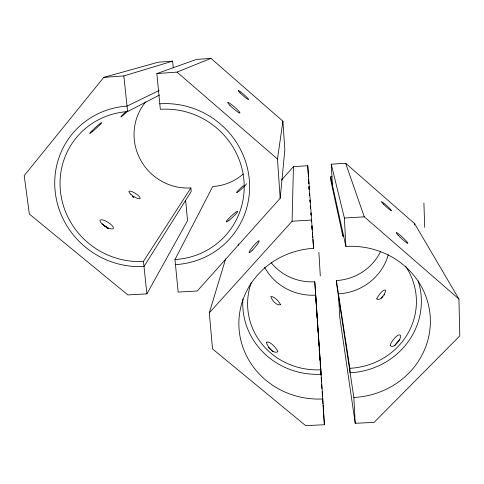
<?xml version="1.0" encoding="UTF-8"?>
<svg xmlns="http://www.w3.org/2000/svg" width="484" height="484" viewBox="0 0 484 484"><rect width="100%" height="100%" fill="white"/><g stroke="black" fill="none" stroke-linecap="round" stroke-linejoin="round"><path stroke-width="0.73" d="M209.294 312.833L292.094 221.242L293.443 166.653L307.745 165.722L313.59 248.34A79.769 75.45 0.3 0 0 238.993 327.952A79.769 75.45 0.3 0 0 322.804 398.985L324.383 424.74L305.646 425.63L212.536 348.94L209.294 312.833L225.611 259M280.182 198.277L284.834 149.84L282.916 121.194L210.945 58.37L196.413 59.429L156.846 73.556L160.331 109.311A76.98 74.433 34.9 0 1 243.851 179.534A76.98 74.433 34.9 0 1 174.984 259.539L178.154 292.082L197.284 290.993L280.182 198.277L277.471 159.024L282.916 121.194M238.134 245.303L238.521 243.857M174.984 259.539L212.718 186.528A52.847 51.873 44.3 0 0 243.246 174.016M173.272 67.917L172.643 61.153L158.189 62.206L103.776 77.367L24.2 175.613L29.342 214.037L127.891 294.938L146.888 293.861L187.526 220.662L185.632 200.346M394.539 345.945L396.862 342.672L399.935 339.514M146.888 293.861L143.452 261.402L190.877 187.925A52.877 51.606 45.2 0 1 140.148 159.169A52.877 51.606 45.2 0 1 145.72 101.87M381.422 298.356L382.965 296.456M281.452 180.127L293.443 166.653M384.302 295.034L384.744 294.599M143.452 261.402A77.023 73.901 37.4 0 1 60.452 191.319A77.023 73.901 37.4 0 1 127.607 111.586L159.436 95.039M159.242 90.447L127.026 106.099A82.449 79.104 37.4 0 0 55.17 191.452A82.449 79.104 37.4 0 0 143.99 266.472L191.204 191.501L190.877 187.925M156.846 73.556L177.047 72.104L210.945 58.37M103.776 77.367L123.831 75.927L172.643 61.153M332.623 188.851L331.262 164.197L345.636 163.265L414.588 223.602L458.929 299.021L459.8 335.872L374.071 422.393L355.214 423.282L339.72 316.923L338.443 293.867A54.486 52.581 -6.8 0 0 388.289 254.711M292.094 221.242L311.859 220.032M331.262 164.197L344.384 218.042L364.289 216.826L458.929 299.021M102.318 224.025L107.992 228.726M268.426 347.343L273.055 351.814M132.604 196.377L133.638 197.242M177.047 72.104L277.471 159.024M345.636 163.265L364.289 216.826M332.06 176.805A55.412 53.627 -7.4 0 0 330.62 176.878L345.885 246.423A80.096 75.625 -3.8 0 1 430.276 317.589A80.096 75.625 -3.8 0 1 353.852 397.461L355.214 423.282M344.209 235.914A69.781 66.248 -4.3 0 0 342.787 235.986L330.82 180.496L330.62 176.878M380.678 251.317A51.764 50.094 -7.4 0 1 336.398 280.551L349.859 368.294L350.095 372.783A74.699 70.918 -4.3 0 0 418.176 280.908M353.852 397.461L336.592 283.981L336.398 280.551M123.831 75.927L127.607 111.586M308.52 179.794L308.798 183.539M309.246 189.547L309.022 186.534L309.216 189.698M309.518 193.273L309.687 195.578M310.02 200.013L310.19 202.36M310.462 206.009L310.637 208.392M310.958 212.748L311.139 215.174L310.976 213.68M311.454 219.488L311.623 221.732M311.92 225.726L312.234 229.973M312.422 232.508L312.755 237.033M312.918 239.296L313.59 248.34M308.738 183.315L308.544 180.465M309.046 187.526L309.203 189.631M309.53 194.096L309.639 195.603M309.972 200.122L310.141 202.385M310.474 206.904L310.583 208.41M311.914 226.488L312.138 229.501M312.416 233.264L312.694 237.033M271.173 262.697A51.606 50.027 -2.6 0 0 314.769 281.785L321.104 374.259A74.409 70.767 -0.1 0 1 242.895 299.051M322.804 398.985L314.769 281.785M317.256 320.408L317.613 325.665M317.764 327.916L318.073 332.417M318.23 334.674L318.539 339.175M318.69 341.426L318.998 345.933M319.204 348.934L319.513 353.435M319.664 355.686L319.972 360.193M320.178 363.194L320.487 367.695M320.638 369.951L320.995 375.203M321.152 377.453L321.461 381.961M321.612 384.211L321.921 388.712M322.126 391.713L322.435 396.221M322.586 398.471L322.949 403.729M323.046 405.229L324.383 424.74M312.452 232.967L312.706 237.099M307.745 165.722L308.387 176.164M308.562 179.104L308.84 183.563M316.687 311.478L315.689 295.143A54.311 52.502 -2 0 1 264.603 267.277M316.778 312.93L317.099 318.157M318.889 252.4L320.299 275.94M344.384 218.042L345.885 246.423M342.533 231.152L342.787 235.986M414.588 223.602L414.643 225.084M423.917 203.038L424.692 227.317M320.831 369.776A69.514 66.108 -0.1 0 1 251.202 282.777M405.538 266.152A69.781 66.248 -4.3 0 1 349.859 368.294M159.799 103.812A82.401 79.678 34.9 0 1 249.23 178.971A82.401 79.678 34.9 0 1 175.48 264.627M246.465 183.672A6.643 0.647 -42.5 0 1 241.093 189.419A6.643 0.647 -42.5 0 1 236.773 192.221A6.643 0.647 -42.5 0 1 243.392 185.662M105.452 226.076A7.78 2.111 37.7 0 1 108.434 228.829M102.039 224.146A7.78 1.633 39.4 0 1 105.119 226.421M133.554 196.909A6.643 1.494 38.2 0 1 133.844 197.151M132.761 196.794A6.637 1.083 39.8 0 1 132.967 196.964M127.988 110.878A6.734 0.393 -42.4 0 1 120.958 116.898A6.734 0.393 -42.4 0 1 125.725 111.925M266.43 342.255C267.18 346.417 273.605 354.518 277.822 351.735C276.806 348.359 269.697 340.5 266.43 342.255M390.201 345.183C392.687 350.283 401.097 339.181 400.746 335.799C398.786 331.449 390.564 342.581 390.201 345.183M376.77 298.858C379.311 302.228 385.512 293.498 385.712 290.557C383.897 287.69 377.441 296.674 376.77 298.858M280.563 304.702C276.66 306.039 271.869 300.292 270.816 296.504C274.392 296.335 278.863 301.284 280.563 304.702M252.128 250.422A7.75 1.016 -49.8 0 0 259.164 240.832A7.75 1.016 -49.8 0 0 251.105 248.915A7.75 1.016 -49.8 0 0 252.128 250.422M383.443 204.103A6.703 0.587 42.3 0 0 391.417 210.728A6.703 0.587 42.3 0 0 384.592 203.776A6.703 0.587 42.3 0 0 383.443 204.103M398.568 235.672A7.907 0.805 42.6 0 0 407.837 243.264A7.907 0.805 42.6 0 0 399.663 234.788A7.907 0.805 42.6 0 0 398.568 235.672M228.986 220.323A7.792 0.889 -42.7 0 0 237.723 211.454A7.792 0.889 -42.7 0 0 229.186 218.054A7.792 0.889 -42.7 0 0 228.986 220.323M240.1 92.892A6.849 0.696 41.1 0 0 248.492 99.522A6.849 0.696 41.1 0 0 241.552 92.571A6.849 0.696 41.1 0 0 240.1 92.892M229.906 105.343A8.065 0.962 41 0 0 239.87 113.044A8.065 0.962 41 0 0 231.757 104.75A8.065 0.962 41 0 0 229.906 105.343M102.269 224.031A7.804 2.402 31.8 0 0 113.329 228.478A7.804 2.402 31.8 0 0 104.532 220.541A7.804 2.402 31.8 0 0 102.269 224.031M130.94 194.441A6.649 1.748 32.4 0 0 140.185 198.513A6.649 1.748 32.4 0 0 132.58 191.888A6.649 1.748 32.4 0 0 130.94 194.441M92.311 131.66A7.938 0.538 -42.2 0 0 101.579 122.797A7.938 0.538 -42.2 0 0 93.249 129.555A7.938 0.538 -42.2 0 0 92.311 131.66"/></g></svg>
